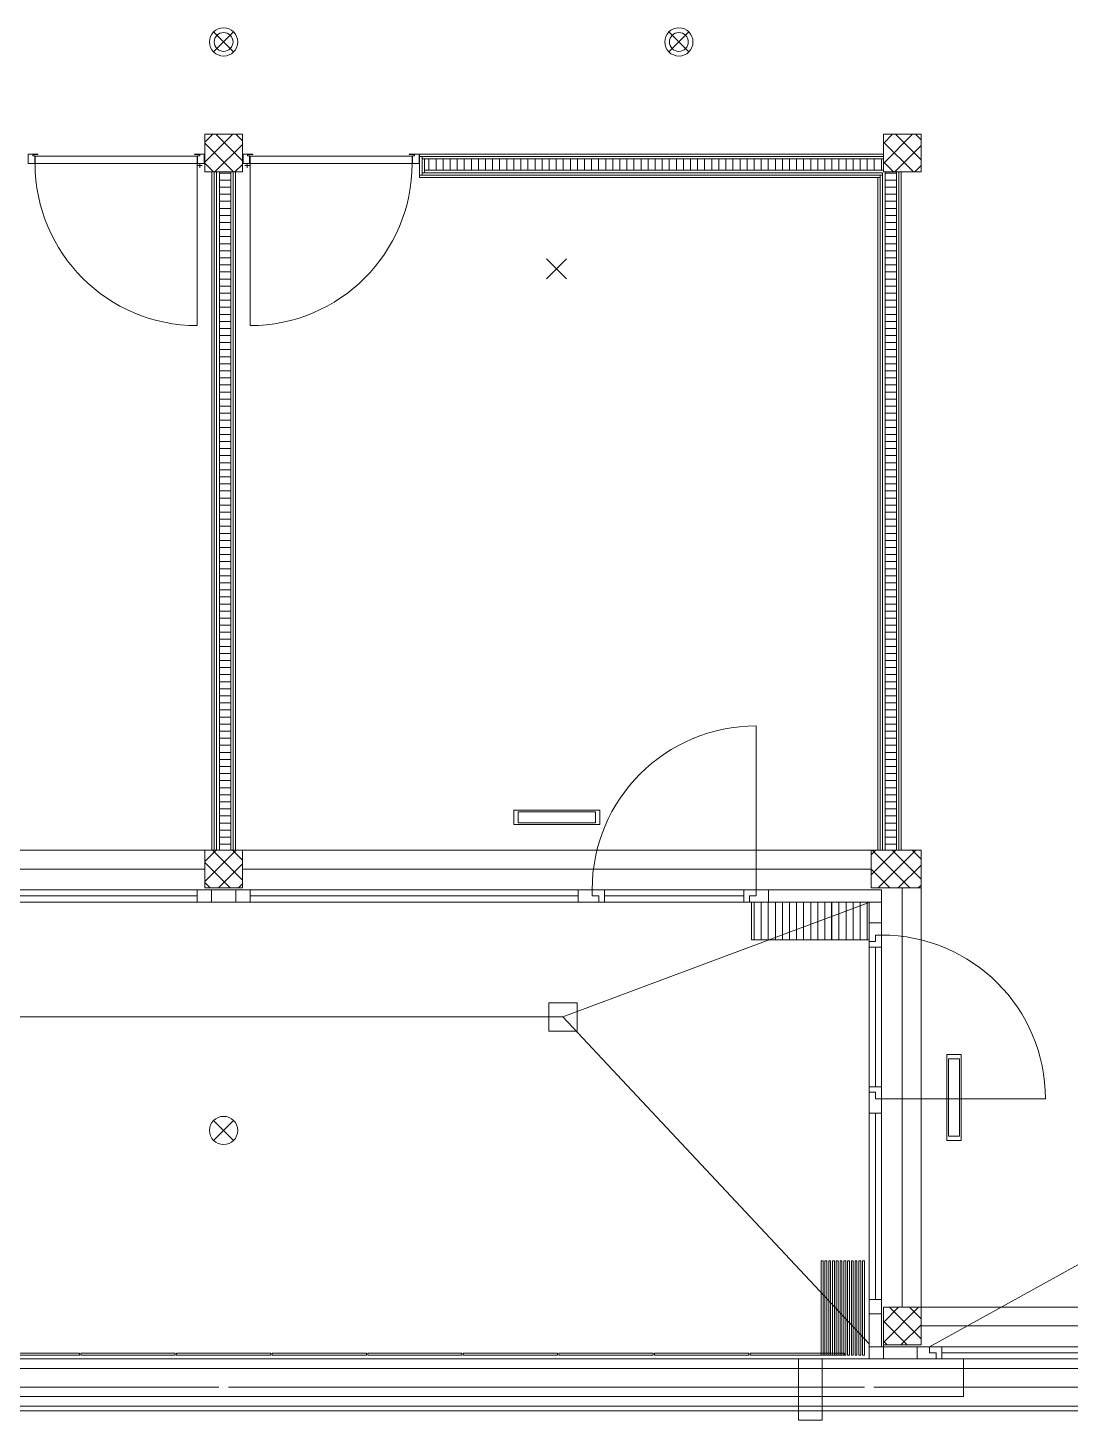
# Model space of a CAD drawing. Extents: x -5275 to 65950, y -3225 to 18875.
# Drawn here: x 25686 to 31216, y -500 to 6890 of the extents above; entities that cross this region are included whole.
import ezdxf

# ---------------------------------------------------------------- set-up
doc = ezdxf.new("R2010")
doc.units = 0
doc.header["$LTSCALE"] = 50
doc.layers.get('0').update_dxf_attribs({"lineweight": 25})
doc.layers.add('Zargen Fenster', color=7, linetype='Continuous', lineweight=25)

# ---------------------------------------------------------------- blocks, each defined once
blk = doc.blocks.new('Blockreferenz-A0MJL023FC', base_point=(30160.5, 2325))
at = {"layer": 'Zargen Fenster', "color": 8, "lineweight": 13, "true_color": 0x808080}
for p, q in [((30160.5, 2500.1), (30185.4, 2525)), ((30160.5, 2394), (30291.5, 2525)), ((30365.6, 2325), (30165.6, 2525)), ((30197.6, 2325), (30397.6, 2525)), ((30425, 2371.7), (30271.7, 2525)), ((30425, 2477.8), (30377.8, 2525)), ((30303.6, 2325), (30425, 2446.4)), ((30259.6, 2325), (30160.5, 2424.1)), ((30409.7, 2325), (30425, 2340.3))]:
    blk.add_line(p, q, dxfattribs=at)
blk = doc.blocks.new('Blockreferenz-A0MJL03ZFC', base_point=(29539.4, 2050))
at = {"layer": 'Zargen Fenster', "color": 8, "lineweight": 13, "true_color": 0x808080}
for p, q in [((29539.4, 2050), (29539.4, 2250)), ((29576.9, 2050), (29576.9, 2250)), ((29614.4, 2050), (29614.4, 2250)), ((29651.9, 2050), (29651.9, 2250)), ((29689.4, 2050), (29689.4, 2250)), ((29726.9, 2050), (29726.9, 2250)), ((29764.4, 2050), (29764.4, 2250)), ((29801.9, 2050), (29801.9, 2250)), ((29839.4, 2050), (29839.4, 2250)), ((29876.9, 2050), (29876.9, 2250)), ((29914.4, 2050), (29914.4, 2250))]:
    blk.add_line(p, q, dxfattribs=at)
blk = doc.blocks.new('Blockreferenz-A0MJL04XFC', base_point=(26625, 6125))
at = {"layer": 'Zargen Fenster', "color": 8, "lineweight": 13, "true_color": 0x808080}
for p, q in [((26625, 6283.1), (26666.9, 6325)), ((26625, 6177), (26773, 6325)), ((26825, 6183.8), (26683.8, 6325)), ((26825, 6289.9), (26789.9, 6325)), ((26777.8, 6125), (26625, 6277.8)), ((26679, 6125), (26825, 6271)), ((26671.7, 6125), (26625, 6171.7)), ((26785.1, 6125), (26825, 6164.9))]:
    blk.add_line(p, q, dxfattribs=at)
blk = doc.blocks.new('Blockreferenz-A0MJL04ZFC', base_point=(30225, 6125))
at = {"layer": 'Zargen Fenster', "color": 8, "lineweight": 13, "true_color": 0x808080}
for p, q in [((30225, 6276.9), (30273.1, 6325)), ((30225, 6170.8), (30379.2, 6325)), ((30384, 6125), (30225, 6284)), ((30425, 6190.1), (30290.1, 6325)), ((30425, 6296.2), (30396.2, 6325)), ((30285.3, 6125), (30425, 6264.7)), ((30278, 6125), (30225, 6178)), ((30391.3, 6125), (30425, 6158.7))]:
    blk.add_line(p, q, dxfattribs=at)
blk = doc.blocks.new('Blockreferenz-A0MJL053FC', base_point=(26625, 2325))
at = {"layer": 'Zargen Fenster', "color": 8, "lineweight": 13, "true_color": 0x808080}
for p, q in [((26625, 2464.7), (26685.3, 2525)), ((26625, 2358.7), (26791.3, 2525)), ((26825, 2365.5), (26665.5, 2525)), ((26825, 2471.5), (26771.5, 2525)), ((26759.4, 2325), (26625, 2459.4)), ((26697.4, 2325), (26825, 2452.6)), ((26653.3, 2325), (26625, 2353.3)), ((26803.5, 2325), (26825, 2346.5))]:
    blk.add_line(p, q, dxfattribs=at)
blk = doc.blocks.new('Blockreferenz-A0MJL05VFC', base_point=(30225, -100))
at = {"layer": 'Zargen Fenster', "color": 8, "lineweight": 13, "true_color": 0x808080}
for p, q in [((30225, 19), (30306, 100)), ((30225, -87.1), (30412.1, 100)), ((30425, -67.8), (30257.2, 100)), ((30425, 38.3), (30363.3, 100)), ((30351.1, -100), (30225, 26.1)), ((30318.2, -100), (30425, 6.8)), ((30245.1, -100), (30225, -79.9)), ((30424.2, -100), (30425, -99.2))]:
    blk.add_line(p, q, dxfattribs=at)
blk = doc.blocks.new('Blockreferenz-A0MJL0DNFC', base_point=(29951.9, 2050))
at = {"layer": 'Zargen Fenster', "color": 8, "lineweight": 13, "true_color": 0x808080}
for p, q in [((29951.9, 2050), (29951.9, 2250)), ((29989.4, 2050), (29989.4, 2250)), ((30026.9, 2050), (30026.9, 2250)), ((30064.4, 2050), (30064.4, 2250)), ((30101.9, 2050), (30101.9, 2250)), ((30139.4, 2050), (30139.4, 2250))]:
    blk.add_line(p, q, dxfattribs=at)
blk = doc.blocks.new('Blockreferenz-A0MJL0JXFC', base_point=(26702.5, 2556.9))
at = {"layer": 'Zargen Fenster', "color": 8, "lineweight": 13, "true_color": 0x808080}
for p, q in [((26702.5, 6119.4), (26762.5, 6119.4)), ((26702.5, 6081.9), (26762.5, 6081.9)), ((26702.5, 6044.4), (26762.5, 6044.4)), ((26702.5, 6006.9), (26762.5, 6006.9)), ((26702.5, 5969.4), (26762.5, 5969.4)), ((26702.5, 5931.9), (26762.5, 5931.9)), ((26702.5, 5894.4), (26762.5, 5894.4)), ((26702.5, 5856.9), (26762.5, 5856.9)), ((26702.5, 5819.4), (26762.5, 5819.4)), ((26702.5, 5781.9), (26762.5, 5781.9)), ((26702.5, 5744.4), (26762.5, 5744.4)), ((26702.5, 5706.9), (26762.5, 5706.9)), ((26702.5, 5669.4), (26762.5, 5669.4)), ((26702.5, 5631.9), (26762.5, 5631.9)), ((26702.5, 5594.4), (26762.5, 5594.4)), ((26702.5, 5556.9), (26762.5, 5556.9)), ((26702.5, 5519.4), (26762.5, 5519.4)), ((26702.5, 5481.9), (26762.5, 5481.9)), ((26702.5, 5444.4), (26762.5, 5444.4)), ((26702.5, 5406.9), (26762.5, 5406.9)), ((26702.5, 5369.4), (26762.5, 5369.4)), ((26702.5, 5331.9), (26762.5, 5331.9)), ((26702.5, 5294.4), (26762.5, 5294.4)), ((26702.5, 5256.9), (26762.5, 5256.9)), ((26702.5, 5219.4), (26762.5, 5219.4)), ((26702.5, 5181.9), (26762.5, 5181.9)), ((26702.5, 5144.4), (26762.5, 5144.4)), ((26702.5, 5106.9), (26762.5, 5106.9)), ((26702.5, 5069.4), (26762.5, 5069.4)), ((26702.5, 5031.9), (26762.5, 5031.9)), ((26702.5, 4994.4), (26762.5, 4994.4)), ((26702.5, 4956.9), (26762.5, 4956.9)), ((26702.5, 4919.4), (26762.5, 4919.4)), ((26702.5, 4881.9), (26762.5, 4881.9)), ((26702.5, 4844.4), (26762.5, 4844.4)), ((26702.5, 4806.9), (26762.5, 4806.9)), ((26702.5, 4769.4), (26762.5, 4769.4)), ((26702.5, 4731.9), (26762.5, 4731.9)), ((26702.5, 4694.4), (26762.5, 4694.4)), ((26702.5, 4656.9), (26762.5, 4656.9)), ((26702.5, 4619.4), (26762.5, 4619.4)), ((26702.5, 4581.9), (26762.5, 4581.9)), ((26702.5, 4544.4), (26762.5, 4544.4)), ((26702.5, 4506.9), (26762.5, 4506.9)), ((26702.5, 4469.4), (26762.5, 4469.4)), ((26702.5, 4431.9), (26762.5, 4431.9)), ((26702.5, 4394.4), (26762.5, 4394.4)), ((26702.5, 4356.9), (26762.5, 4356.9)), ((26702.5, 4319.4), (26762.5, 4319.4)), ((26702.5, 4281.9), (26762.5, 4281.9)), ((26702.5, 4244.4), (26762.5, 4244.4)), ((26702.5, 4206.9), (26762.5, 4206.9)), ((26702.5, 4169.4), (26762.5, 4169.4)), ((26702.5, 4131.9), (26762.5, 4131.9)), ((26702.5, 4094.4), (26762.5, 4094.4)), ((26702.5, 4056.9), (26762.5, 4056.9)), ((26702.5, 4019.4), (26762.5, 4019.4)), ((26702.5, 3981.9), (26762.5, 3981.9)), ((26702.5, 3944.4), (26762.5, 3944.4)), ((26702.5, 3906.9), (26762.5, 3906.9)), ((26702.5, 3869.4), (26762.5, 3869.4)), ((26702.5, 3831.9), (26762.5, 3831.9)), ((26702.5, 3794.4), (26762.5, 3794.4)), ((26702.5, 3756.9), (26762.5, 3756.9)), ((26702.5, 3719.4), (26762.5, 3719.4)), ((26702.5, 3681.9), (26762.5, 3681.9)), ((26702.5, 3644.4), (26762.5, 3644.4)), ((26702.5, 3606.9), (26762.5, 3606.9)), ((26702.5, 3569.4), (26762.5, 3569.4)), ((26702.5, 3531.9), (26762.5, 3531.9)), ((26702.5, 3494.4), (26762.5, 3494.4)), ((26702.5, 3456.9), (26762.5, 3456.9)), ((26702.5, 3419.4), (26762.5, 3419.4)), ((26702.5, 3381.9), (26762.5, 3381.9)), ((26702.5, 3344.4), (26762.5, 3344.4)), ((26702.5, 3306.9), (26762.5, 3306.9)), ((26702.5, 3269.4), (26762.5, 3269.4)), ((26702.5, 3231.9), (26762.5, 3231.9)), ((26702.5, 3194.4), (26762.5, 3194.4)), ((26702.5, 3156.9), (26762.5, 3156.9)), ((26702.5, 3119.4), (26762.5, 3119.4)), ((26702.5, 3081.9), (26762.5, 3081.9)), ((26702.5, 3044.4), (26762.5, 3044.4)), ((26702.5, 3006.9), (26762.5, 3006.9)), ((26702.5, 2969.4), (26762.5, 2969.4)), ((26702.5, 2931.9), (26762.5, 2931.9)), ((26702.5, 2894.4), (26762.5, 2894.4)), ((26702.5, 2856.9), (26762.5, 2856.9)), ((26702.5, 2819.4), (26762.5, 2819.4)), ((26702.5, 2781.9), (26762.5, 2781.9)), ((26702.5, 2744.4), (26762.5, 2744.4)), ((26702.5, 2706.9), (26762.5, 2706.9)), ((26702.5, 2669.4), (26762.5, 2669.4)), ((26702.5, 2631.9), (26762.5, 2631.9)), ((26702.5, 2594.4), (26762.5, 2594.4)), ((26702.5, 2556.9), (26762.5, 2556.9))]:
    blk.add_line(p, q, dxfattribs=at)
blk = doc.blocks.new('Blockreferenz-A0MJL0JZFC', base_point=(27814.4, 6135))
at = {"layer": 'Zargen Fenster', "color": 8, "lineweight": 13, "true_color": 0x808080}
for p, q in [((27814.4, 6135), (27814.4, 6195)), ((27851.9, 6135), (27851.9, 6195)), ((27889.4, 6135), (27889.4, 6195)), ((27926.9, 6135), (27926.9, 6195)), ((27964.4, 6135), (27964.4, 6195)), ((28001.9, 6135), (28001.9, 6195)), ((28039.4, 6135), (28039.4, 6195)), ((28076.9, 6135), (28076.9, 6195)), ((28114.4, 6135), (28114.4, 6195)), ((28151.9, 6135), (28151.9, 6195)), ((28189.4, 6135), (28189.4, 6195)), ((28226.9, 6135), (28226.9, 6195)), ((28264.4, 6135), (28264.4, 6195)), ((28301.9, 6135), (28301.9, 6195)), ((28339.4, 6135), (28339.4, 6195)), ((28376.9, 6135), (28376.9, 6195)), ((28414.4, 6135), (28414.4, 6195)), ((28451.9, 6135), (28451.9, 6195)), ((28489.4, 6135), (28489.4, 6195)), ((28526.9, 6135), (28526.9, 6195)), ((28564.4, 6135), (28564.4, 6195)), ((28601.9, 6135), (28601.9, 6195)), ((28639.4, 6135), (28639.4, 6195)), ((28676.9, 6135), (28676.9, 6195)), ((28714.4, 6135), (28714.4, 6195)), ((28751.9, 6135), (28751.9, 6195)), ((28789.4, 6135), (28789.4, 6195)), ((28826.9, 6135), (28826.9, 6195)), ((28864.4, 6135), (28864.4, 6195)), ((28901.9, 6135), (28901.9, 6195)), ((28939.4, 6135), (28939.4, 6195)), ((28976.9, 6135), (28976.9, 6195)), ((29014.4, 6135), (29014.4, 6195)), ((29051.9, 6135), (29051.9, 6195)), ((29089.4, 6135), (29089.4, 6195)), ((29126.9, 6135), (29126.9, 6195)), ((29164.4, 6135), (29164.4, 6195)), ((29201.9, 6135), (29201.9, 6195)), ((29239.4, 6135), (29239.4, 6195)), ((29276.9, 6135), (29276.9, 6195)), ((29314.4, 6135), (29314.4, 6195)), ((29351.9, 6135), (29351.9, 6195)), ((29389.4, 6135), (29389.4, 6195)), ((29426.9, 6135), (29426.9, 6195)), ((29464.4, 6135), (29464.4, 6195)), ((29501.9, 6135), (29501.9, 6195)), ((29539.4, 6135), (29539.4, 6195)), ((29576.9, 6135), (29576.9, 6195)), ((29614.4, 6135), (29614.4, 6195)), ((29651.9, 6135), (29651.9, 6195)), ((29689.4, 6135), (29689.4, 6195)), ((29726.9, 6135), (29726.9, 6195)), ((29764.4, 6135), (29764.4, 6195)), ((29801.9, 6135), (29801.9, 6195)), ((29839.4, 6135), (29839.4, 6195)), ((29876.9, 6135), (29876.9, 6195)), ((29914.4, 6135), (29914.4, 6195)), ((29951.9, 6135), (29951.9, 6195)), ((29989.4, 6135), (29989.4, 6195)), ((30026.9, 6135), (30026.9, 6195)), ((30064.4, 6135), (30064.4, 6195)), ((30101.9, 6135), (30101.9, 6195)), ((30139.4, 6135), (30139.4, 6195)), ((30176.9, 6135), (30176.9, 6195)), ((30214.4, 6135), (30214.4, 6195))]:
    blk.add_line(p, q, dxfattribs=at)
blk = doc.blocks.new('Blockreferenz-A0MJL0K1FC', base_point=(30235, 2556.9))
at = {"layer": 'Zargen Fenster', "color": 8, "lineweight": 13, "true_color": 0x808080}
for p, q in [((30235, 6119.4), (30295, 6119.4)), ((30235, 6081.9), (30295, 6081.9)), ((30235, 6044.4), (30295, 6044.4)), ((30235, 6006.9), (30295, 6006.9)), ((30235, 5969.4), (30295, 5969.4)), ((30235, 5931.9), (30295, 5931.9)), ((30235, 5894.4), (30295, 5894.4)), ((30235, 5856.9), (30295, 5856.9)), ((30235, 5819.4), (30295, 5819.4)), ((30235, 5781.9), (30295, 5781.9)), ((30235, 5744.4), (30295, 5744.4)), ((30235, 5706.9), (30295, 5706.9)), ((30235, 5669.4), (30295, 5669.4)), ((30235, 5631.9), (30295, 5631.9)), ((30235, 5594.4), (30295, 5594.4)), ((30235, 5556.9), (30295, 5556.9)), ((30235, 5519.4), (30295, 5519.4)), ((30235, 5481.9), (30295, 5481.9)), ((30235, 5444.4), (30295, 5444.4)), ((30235, 5406.9), (30295, 5406.9)), ((30235, 5369.4), (30295, 5369.4)), ((30235, 5331.9), (30295, 5331.9)), ((30235, 5294.4), (30295, 5294.4)), ((30235, 5256.9), (30295, 5256.9)), ((30235, 5219.4), (30295, 5219.4)), ((30235, 5181.9), (30295, 5181.9)), ((30235, 5144.4), (30295, 5144.4)), ((30235, 5106.9), (30295, 5106.9)), ((30235, 5069.4), (30295, 5069.4)), ((30235, 5031.9), (30295, 5031.9)), ((30235, 4994.4), (30295, 4994.4)), ((30235, 4956.9), (30295, 4956.9)), ((30235, 4919.4), (30295, 4919.4)), ((30235, 4881.9), (30295, 4881.9)), ((30235, 4844.4), (30295, 4844.4)), ((30235, 4806.9), (30295, 4806.9)), ((30235, 4769.4), (30295, 4769.4)), ((30235, 4731.9), (30295, 4731.9)), ((30235, 4694.4), (30295, 4694.4)), ((30235, 4656.9), (30295, 4656.9)), ((30235, 4619.4), (30295, 4619.4)), ((30235, 4581.9), (30295, 4581.9)), ((30235, 4544.4), (30295, 4544.4)), ((30235, 4506.9), (30295, 4506.9)), ((30235, 4469.4), (30295, 4469.4)), ((30235, 4431.9), (30295, 4431.9)), ((30235, 4394.4), (30295, 4394.4)), ((30235, 4356.9), (30295, 4356.9)), ((30235, 4319.4), (30295, 4319.4)), ((30235, 4281.9), (30295, 4281.9)), ((30235, 4244.4), (30295, 4244.4)), ((30235, 4206.9), (30295, 4206.9)), ((30235, 4169.4), (30295, 4169.4)), ((30235, 4131.9), (30295, 4131.9)), ((30235, 4094.4), (30295, 4094.4)), ((30235, 4056.9), (30295, 4056.9)), ((30235, 4019.4), (30295, 4019.4)), ((30235, 3981.9), (30295, 3981.9)), ((30235, 3944.4), (30295, 3944.4)), ((30235, 3906.9), (30295, 3906.9)), ((30235, 3869.4), (30295, 3869.4)), ((30235, 3831.9), (30295, 3831.9)), ((30235, 3794.4), (30295, 3794.4)), ((30235, 3756.9), (30295, 3756.9)), ((30235, 3719.4), (30295, 3719.4)), ((30235, 3681.9), (30295, 3681.9)), ((30235, 3644.4), (30295, 3644.4)), ((30235, 3606.9), (30295, 3606.9)), ((30235, 3569.4), (30295, 3569.4)), ((30235, 3531.9), (30295, 3531.9)), ((30235, 3494.4), (30295, 3494.4)), ((30235, 3456.9), (30295, 3456.9)), ((30235, 3419.4), (30295, 3419.4)), ((30235, 3381.9), (30295, 3381.9)), ((30235, 3344.4), (30295, 3344.4)), ((30235, 3306.9), (30295, 3306.9)), ((30235, 3269.4), (30295, 3269.4)), ((30235, 3231.9), (30295, 3231.9)), ((30235, 3194.4), (30295, 3194.4)), ((30235, 3156.9), (30295, 3156.9)), ((30235, 3119.4), (30295, 3119.4)), ((30235, 3081.9), (30295, 3081.9)), ((30235, 3044.4), (30295, 3044.4)), ((30235, 3006.9), (30295, 3006.9)), ((30235, 2969.4), (30295, 2969.4)), ((30235, 2931.9), (30295, 2931.9)), ((30235, 2894.4), (30295, 2894.4)), ((30235, 2856.9), (30295, 2856.9)), ((30235, 2819.4), (30295, 2819.4)), ((30235, 2781.9), (30295, 2781.9)), ((30235, 2744.4), (30295, 2744.4)), ((30235, 2706.9), (30295, 2706.9)), ((30235, 2669.4), (30295, 2669.4)), ((30235, 2631.9), (30295, 2631.9)), ((30235, 2594.4), (30295, 2594.4)), ((30235, 2556.9), (30295, 2556.9))]:
    blk.add_line(p, q, dxfattribs=at)

msp = doc.modelspace()

# ---------------------------------------------------------------- linework, layer by layer
at = {"layer": 'Zargen Fenster', "color": 8, "linetype": 'Continuous', "lineweight": 13, "true_color": 0x808080}
for p, q in [((26778, 6762), (26672, 6868)), ((26672, 6762), (26778, 6868)), ((29193, 6762), (29087, 6868)), ((29087, 6762), (29193, 6868)), ((26625, 6125), (26625, 6325)), ((26625, 6325), (26825, 6325)), ((26825, 6325), (26825, 6125)), ((30225, 6125), (30225, 6325)), ((30225, 6325), (30425, 6325)), ((30425, 6325), (30425, 6125)), ((25740, 6220), (25688, 6220)), ((25688, 6220), (25688, 6169.5)), ((25712, 6210), (25712, 6217)), ((25712, 6217), (25740, 6217)), ((25723, 6210), (25712, 6210)), ((25723, 6169.5), (25723, 6210)), ((25725, 6209.5), (26585, 6209.5)), ((25725, 6169.5), (25725, 6209.5)), ((25740, 6217), (25740, 6220)), ((26622, 6220), (26570, 6220)), ((26570, 6220), (26570, 6217)), ((26570, 6217), (26598, 6217)), ((26585, 6209.5), (26585, 5309.5)), ((26598, 6210), (26587, 6210)), ((26587, 6210), (26587, 6169.5)), ((26598, 6217), (26598, 6210)), ((26622, 6169.5), (26622, 6220)), ((26880, 6220), (26828, 6220)), ((26828, 6220), (26828, 6169.5)), ((26852, 6210), (26852, 6217)), ((26852, 6217), (26880, 6217)), ((26863, 6210), (26852, 6210)), ((26863, 6169.5), (26863, 6210)), ((26865, 6209.5), (27725, 6209.5)), ((26865, 6209.5), (26865, 5309.5)), ((26880, 6217), (26880, 6220)), ((27762, 6220), (27710, 6220)), ((27710, 6220), (27710, 6217)), ((27710, 6217), (27738, 6217)), ((27725, 6209.5), (27725, 6169.5)), ((27738, 6210), (27727, 6210)), ((27727, 6210), (27727, 6169.5)), ((27738, 6217), (27738, 6210)), ((27762, 6169.5), (27762, 6220)), ((27765, 6220), (30225, 6220)), ((27765, 6095), (27765, 6220)), ((25688, 6169.5), (25723, 6169.5)), ((26585, 6169.5), (25725, 6169.5)), ((26587, 6169.5), (26622, 6169.5)), ((26587, 6158.6), (26611.9, 6158.6)), ((26599.4, 6146.2), (26599.4, 6171.1)), ((26828, 6169.5), (26863, 6169.5)), ((26863, 6158.6), (26838.1, 6158.6)), ((26850.6, 6146.2), (26850.6, 6171.1)), ((27725, 6169.5), (26865, 6169.5)), ((27727, 6169.5), (27762, 6169.5)), ((30225, 6207.5), (27765, 6207.5)), ((27777.5, 6107.5), (27777.5, 6207.5)), ((30225, 6195), (27777.5, 6195)), ((27790, 6120), (27790, 6195)), ((30225, 6135), (27790, 6135)), ((26825, 6125), (26625, 6125)), ((26662.5, 6125), (26662.5, 2525)), ((26675, 2525), (26675, 6125)), ((26687.5, 2525), (26687.5, 6125)), ((26702.5, 6125), (26702.5, 2525)), ((26762.5, 6125), (26762.5, 2525)), ((26775, 6125), (26775, 2525)), ((26787.5, 2525), (26787.5, 6125)), ((30220, 6107.5), (27765, 6107.5)), ((30207.5, 6095), (27765, 6095)), ((27777.5, 6120), (30220, 6120)), ((30195, 6095), (30195, 2525)), ((30207.5, 6107.5), (30207.5, 2525)), ((30220, 2525), (30220, 6120)), ((30425, 6125), (30225, 6125)), ((30235, 6125), (30235, 2525)), ((30295, 6125), (30295, 2525)), ((30307.5, 6125), (30307.5, 2525)), ((30320, 2525), (30320, 6125)), ((28544.3, 5558.5), (28438.2, 5664.6)), ((28438.2, 5558.5), (28544.3, 5664.6)), ((29550, 2282.5), (29550, 3185)), ((28720.2, 2738), (28265.3, 2738)), ((28265.3, 2738), (28265.3, 2662)), ((28720.2, 2662), (28720.2, 2738)), ((28265.3, 2662), (28720.2, 2662)), ((28697.7, 2729.5), (28287.8, 2729.5)), ((28287.8, 2729.5), (28287.8, 2670.5)), ((28287.8, 2670.5), (28697.7, 2670.5)), ((28697.7, 2670.5), (28697.7, 2729.5)), ((30425, 2525), (15825, 2525)), ((26625, 2325), (26625, 2525)), ((26825, 2525), (26825, 2325)), ((30160.5, 2525), (30160.5, 2325)), ((30425, -100), (30425, 2525)), ((26625, 2425), (23292.5, 2425)), ((26825, 2425), (30160.5, 2425)), ((23139, 2315), (30215, 2315)), ((26585, 2315), (26585, 2250)), ((26825, 2325), (26625, 2325)), ((26660, 2315), (26660, 2250)), ((26790, 2250), (26790, 2315)), ((26865, 2315), (26865, 2250)), ((28605, 2250), (28605, 2315)), ((28680, 2315), (28680, 2282.5)), ((28745, 2250), (28745, 2315)), ((29485, 2315), (29485, 2250)), ((29615, 2315), (29615, 2250)), ((30160.5, 2325), (30425, 2325)), ((30215, 2315), (30215, -110)), ((30325, 100), (30325, 2325)), ((23139, 2250), (30215, 2250)), ((26585, 2282.5), (24845, 2282.5)), ((28605, 2282.5), (26865, 2282.5)), ((28525, 1640), (30145, 2245)), ((28680, 2282.5), (28715, 2282.5)), ((28715, 2282.5), (28715, 2250)), ((29485, 2282.5), (28745, 2282.5)), ((29515, 2282.5), (29515, 2250)), ((29550, 2282.5), (29515, 2282.5)), ((29525, 2250), (29525, 2050)), ((29950, 2250), (29950, 2050)), ((30150, 2250), (30150, -175)), ((30215, 2140), (30150, 2140)), ((30215, 2075), (30182.5, 2075)), ((30182.5, 2075), (30182.5, 2040)), ((29525, 2050), (30150, 2050)), ((30182.5, 2040), (30150, 2040)), ((30215, 2010), (30150, 2010)), ((30182.5, 2010), (30182.5, 1270)), ((28450, 1715), (28600, 1715)), ((28450, 1565), (28450, 1715)), ((28600, 1715), (28600, 1565)), ((25425, 1640), (28525, 1640)), ((28525, 1640), (30150, -95)), ((28600, 1565), (28450, 1565)), ((30562, 1440), (30562, 985)), ((30638, 1440), (30562, 1440)), ((30570.5, 1417.5), (30570.5, 1007.5)), ((30629.5, 1417.5), (30570.5, 1417.5)), ((30629.5, 1007.5), (30629.5, 1417.5)), ((30638, 985), (30638, 1440)), ((30150, 1270), (30215, 1270)), ((30182.5, 1240), (30150, 1240)), ((30182.5, 1205), (30182.5, 1240)), ((30182.5, 1205), (31085, 1205)), ((30150, 1130), (30215, 1130)), ((30182.5, 1130), (30182.5, 140)), ((26778, 984.5), (26672, 1090.5)), ((26672, 984.5), (26778, 1090.5)), ((30562, 985), (30638, 985)), ((30570.5, 1007.5), (30629.5, 1007.5)), ((32045.8, 760), (30470, -110)), ((29905, 345), (29895, 345)), ((29895, 345), (29895, -155)), ((29905, -155), (29905, 345)), ((29925, 345), (29915, 345)), ((29915, 345), (29915, -155)), ((29925, -155), (29925, 345)), ((29945, 345), (29935, 345)), ((29935, 345), (29935, -155)), ((29945, -155), (29945, 345)), ((29965, 345), (29955, 345)), ((29955, 345), (29955, -155)), ((29965, -155), (29965, 345)), ((29985, 345), (29975, 345)), ((29975, 345), (29975, -155)), ((29985, -155), (29985, 345)), ((30005, 345), (29995, 345)), ((29995, 345), (29995, -155)), ((30005, -155), (30005, 345)), ((30025, 345), (30015, 345)), ((30015, 345), (30015, -155)), ((30025, -155), (30025, 345)), ((30045, 345), (30035, 345)), ((30035, 345), (30035, -155)), ((30045, -155), (30045, 345)), ((30065, 345), (30055, 345)), ((30055, 345), (30055, -155)), ((30065, -155), (30065, 345)), ((30085, 345), (30075, 345)), ((30075, 345), (30075, -155)), ((30085, -155), (30085, 345)), ((30105, 345), (30095, 345)), ((30095, 345), (30095, -155)), ((30105, -155), (30105, 345)), ((30125, 345), (30115, 345)), ((30115, 345), (30115, -155)), ((30125, -155), (30125, 345)), ((30150, 140), (30215, 140)), ((30225, 100), (30225, -175)), ((39225, 100), (30225, 100)), ((30150, 65), (30215, 65)), ((30425, 0), (34557.5, 0)), ((25460.7, -145), (25960.7, -145)), ((25960.7, -145), (25960.7, -155)), ((25967.9, -145), (26467.9, -145)), ((25967.9, -155), (25967.9, -145)), ((26467.9, -145), (26467.9, -155)), ((26475, -145), (26975, -145)), ((26475, -155), (26475, -145)), ((26975, -145), (26975, -155)), ((26982.1, -145), (26982.1, -155)), ((27482.1, -145), (26982.1, -145)), ((27482.1, -155), (27482.1, -145)), ((27489.3, -145), (27489.3, -155)), ((27989.3, -145), (27489.3, -145)), ((27989.3, -155), (27989.3, -145)), ((27996.4, -145), (27996.4, -155)), ((28496.4, -145), (27996.4, -145)), ((28496.4, -155), (28496.4, -145)), ((28503.6, -145), (28503.6, -155)), ((29003.6, -145), (28503.6, -145)), ((29003.6, -155), (29003.6, -145)), ((29010.7, -145), (29010.7, -155)), ((29510.7, -145), (29010.7, -145)), ((29510.7, -155), (29510.7, -145)), ((29517.9, -145), (29517.9, -155)), ((30017.9, -145), (29517.9, -145)), ((30017.9, -155), (30017.9, -145)), ((39300, -110), (30150, -110)), ((30425, -100), (30225, -100)), ((30405, -175), (30405, -110)), ((30470, -110), (30470, -142.5)), ((30470, -142.5), (30505, -142.5)), ((30505, -142.5), (30505, -175)), ((30535, -110), (30535, -175)), ((32205, -142.5), (30535, -142.5)), ((65950, -175), (-5025, -175)), ((25960.7, -155), (25460.7, -155)), ((26467.9, -155), (25967.9, -155)), ((26975, -155), (26475, -155)), ((26982.1, -155), (27482.1, -155)), ((27489.3, -155), (27989.3, -155)), ((27996.4, -155), (28496.4, -155)), ((28503.6, -155), (29003.6, -155)), ((29010.7, -155), (29510.7, -155)), ((29517.9, -155), (30025, -155)), ((29775, -500), (29775, -175)), ((29900, -500), (29900, -175)), ((30035, -155), (30045, -155)), ((30055, -155), (30065, -155)), ((30075, -155), (30085, -155)), ((30095, -155), (30105, -155)), ((30115, -155), (30125, -155)), ((30650, -175), (30650, -375)), ((33925, -225), (23925, -225)), ((26700, -325), (23975, -325)), ((26750, -325), (30125, -325)), ((33875, -325), (30175, -325)), ((65950, -425), (-5275, -425)), ((30650, -375), (15600, -375)), ((23925, -450), (33925, -450)), ((29900, -500), (29775, -500))]:
    msp.add_line(p, q, dxfattribs=at)
for centre, radius in [((26725, 6815), 75), ((29140, 6815), 75), ((26725, 6815), 50), ((29140, 6815), 50), ((26725, 1037.5), 75)]:
    msp.add_circle(centre, radius, dxfattribs=at)
for centre, radius, start, end in [((26585, 6169.5), 860, 180, 270), ((26865, 6169.5), 860, 270, 0), ((29550, 2315), 870, 90, 180), ((30215, 1205), 870, 0, 90)]:
    msp.add_arc(centre, radius, start, end, dxfattribs=at)

# ---------------------------------------------------------------- block references
for name, p in [('Blockreferenz-A0MJL04XFC', (26625, 6125)), ('Blockreferenz-A0MJL04ZFC', (30225, 6125)), ('Blockreferenz-A0MJL0JZFC', (27814.4, 6135)), ('Blockreferenz-A0MJL0JXFC', (26702.5, 2556.9)), ('Blockreferenz-A0MJL0K1FC', (30235, 2556.9)), ('Blockreferenz-A0MJL053FC', (26625, 2325)), ('Blockreferenz-A0MJL023FC', (30160.5, 2325)), ('Blockreferenz-A0MJL03ZFC', (29539.4, 2050)), ('Blockreferenz-A0MJL0DNFC', (29951.9, 2050)), ('Blockreferenz-A0MJL05VFC', (30225, -100))]:
    msp.add_blockref(name, p)

doc.saveas('drawing.dxf')
